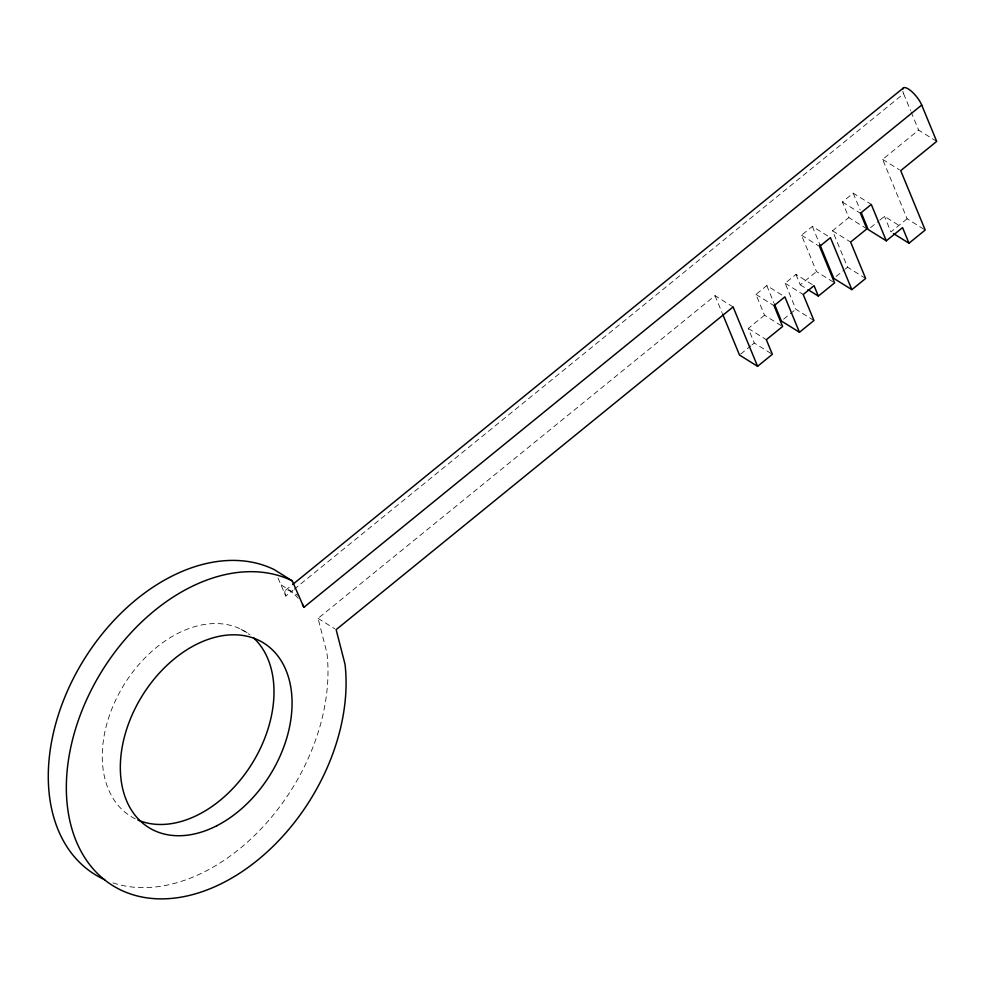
<?xml version="1.0" encoding="UTF-8"?>
<svg xmlns="http://www.w3.org/2000/svg" width="986" height="986" viewBox="0 0 986 986"><rect width="100%" height="100%" fill="white"/><g stroke="black" fill="none" stroke-linecap="round" stroke-linejoin="round"><path stroke-width="0.74" stroke-dasharray="4.93 3.7" d="M285.41 590.367L291.388 585.511M278.015 577.981L285.792 596.074L292.965 590.244M294.161 589.271L903.632 93.769A14.753 4.733 50.9 0 1 902.831 91.267M112.934 882.877A177.012 122.449 -58.1 0 0 262.781 827.069A177.012 122.449 -58.1 0 0 326.945 652.991L318.059 618.382L715.023 295.652L733.103 306.917M923.907 229.233L907.12 218.769L882.643 159.375L918.619 130.115L936.7 141.392M833.306 282.058L816.519 271.594L801.519 235.198L812.353 226.386L830.434 237.651M866.891 228.851L848.81 217.573L842.377 201.97L853.21 193.157L871.291 204.435M865.634 278.471L847.553 267.206L832.541 230.798L848.81 217.573M781.306 325.688L764.52 315.224L755.954 294.42L766.788 285.607L784.868 296.872M813.931 320.499L795.85 309.234L785.139 283.228L795.973 274.416L814.054 285.681M795.973 274.416L800.262 284.818L816.519 271.594M870.539 227.68L878.674 221.074M879.832 220.124L884.479 216.353L901.266 226.817M771.064 353.493L754.278 343.029L748.263 328.437L764.52 315.224M740.634 354.122L750.864 345.803M752.01 344.878L754.278 343.029M783.599 319.193L795.85 309.234M836.079 276.524L844.115 269.991M845.261 269.067L847.553 267.206M907.12 218.769L890.913 231.944L884.479 216.353M882.643 159.375L899.429 169.839M842.377 201.97L860.458 213.247M832.541 230.798L850.622 242.063M801.519 235.198L819.6 246.463M800.262 284.818L805.426 288.035M785.139 283.228L803.22 294.494M755.954 294.42L774.035 305.685M748.263 328.437L766.344 339.702M281.22 584.969L299.3 596.234M318.059 618.382L334.846 628.846M240.954 629.204L249.988 634.836M903.632 93.769L910.559 110.543M911.126 111.948L918.619 130.115M853.21 193.157L860.137 209.969M812.353 226.386L819.884 244.651M766.788 285.607L773.788 302.591M715.023 295.652L722.011 312.624M135.292 818.836A108.682 75.182 -58.1 0 1 124.298 684.284A108.682 75.182 -58.1 0 1 249.939 634.799M285.792 596.074A14.753 4.733 50.9 0 1 287.419 589.948A14.753 4.733 50.9 0 1 298.191 598.342"/><path stroke-width="1.48" d="M292.583 584.538L903.25 88.062M302.455 604.455A14.753 4.733 50.9 0 1 303.873 607.339L921.713 105.034A14.753 4.733 50.9 0 0 910.879 90.811A14.753 4.733 50.9 0 0 902.708 89.319M808.015 289.65L818.343 296.083L834.6 282.871L819.6 246.463L830.434 237.651L851.867 289.662L865.634 278.471L850.622 242.063L866.891 228.851L860.458 213.247L871.291 204.435L886.303 240.831L902.56 227.618L908.993 243.222L925.201 230.034L900.723 170.64L936.7 141.392L921.713 105.034M722.602 314.029L739.5 355.046L757.581 366.311L772.358 354.294L766.344 339.702L782.601 326.489L774.035 305.685L784.868 296.872L799.461 332.27L813.931 320.499L803.22 294.494L814.054 285.681L818.343 296.083M893.489 233.559L908.993 243.222M886.303 240.831L868.222 229.565L861.296 212.766M851.867 289.662L833.786 278.385L819.884 244.651M799.461 332.27L781.38 321.005L774.38 304.008M303.873 607.339L292.238 580.865L274.157 569.588A177.012 122.449 -58.1 0 0 76.834 671.873A177.012 122.449 -58.1 0 0 104.713 879.672M757.581 366.311L733.103 306.917L336.14 629.647L345.026 664.256A177.012 122.449 -58.1 0 1 186.835 896.015A177.012 122.449 -58.1 0 1 77.401 723.12A177.012 122.449 -58.1 0 1 292.238 580.865M253.439 637.757A108.682 75.182 -58.1 0 1 251.27 764.84A108.682 75.182 -58.1 0 1 137.843 820.007M216.723 825.775A108.682 75.182 -58.1 0 0 274.761 652.276A108.682 75.182 -58.1 0 0 127.12 727.816A108.682 75.182 -58.1 0 0 216.723 825.775"/></g></svg>
